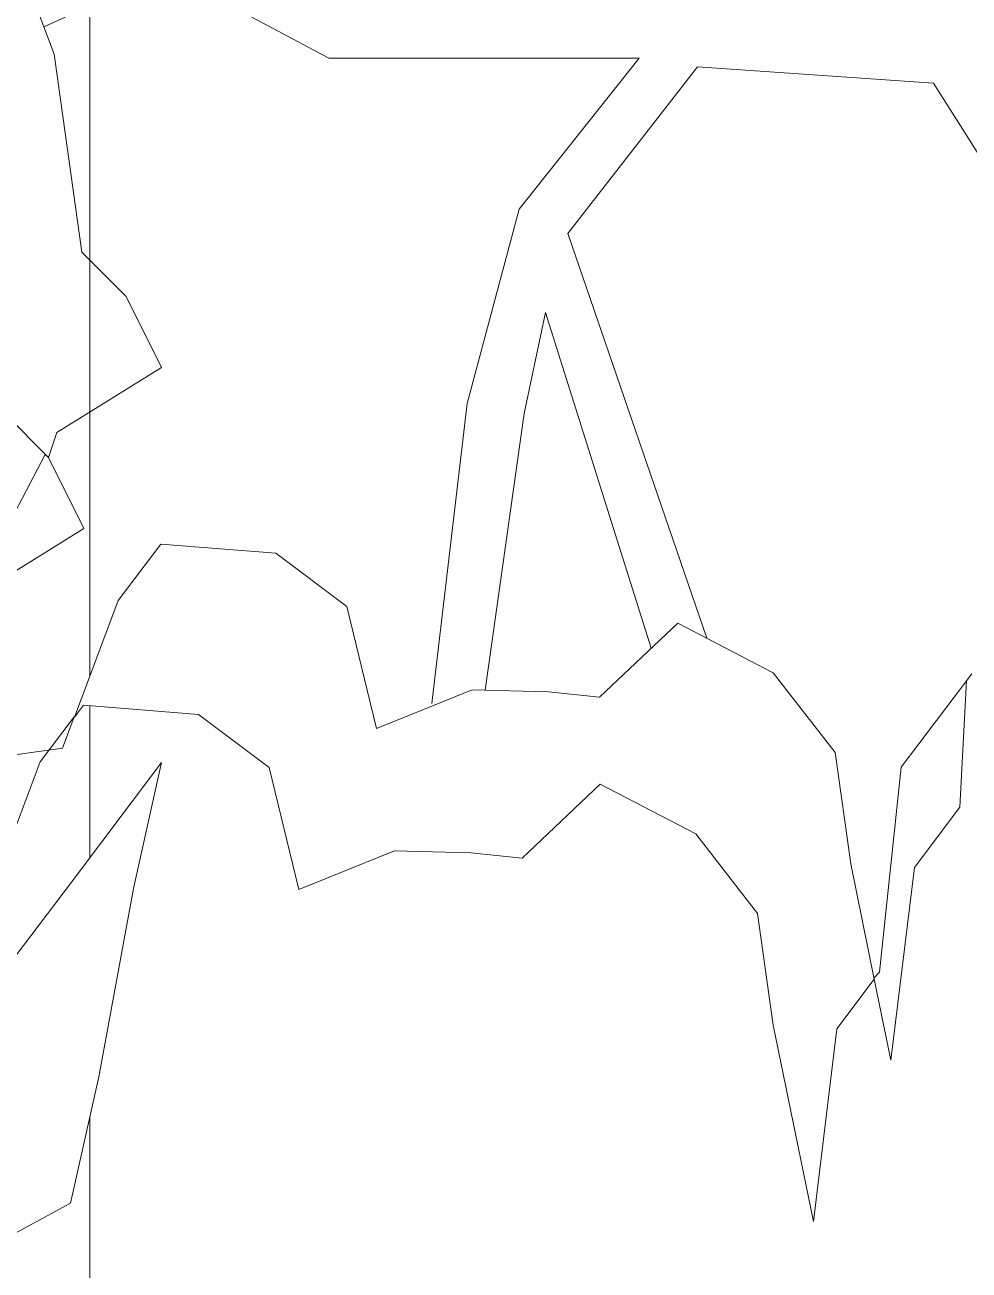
# Model space of a CAD drawing. Header units: metres. Extents: x 3856 to 4207, y -1118 to -691.
# Drawn here: x 3995.457 to 3996.91, y -966.079 to -964.162 of the extents above; entities that cross this region are included whole.
import ezdxf

# ---------------------------------------------------------------- set-up
doc = ezdxf.new("R2010")
doc.units = ezdxf.units.M
doc.layers.add('Planting', color=7, linetype='Continuous', lineweight=9)
doc.layers.add('ROA-E00-URB-A101-MASTER_PLAN cambio estaciomientos_dwg', color=7, linetype='Continuous', lineweight=9, true_color=0x767676)
doc.layers.add('Tallo', color=7, linetype='Continuous', lineweight=9, true_color=0x887568)

# ---------------------------------------------------------------- blocks, each defined once
blk = doc.blocks.new('M_RPC Árbol - Caducifolio - Chopo de Lombardía - 12_2 metros-V104-IMPLANTACIÓN - KIT COMERCIAL')
at = {"layer": 'Planting'}
for p, q in [((-1.055, -0.0697), (-1.1173, 0.0965)), ((-1.0122, -0.3747), (-1.055, -0.0697)), ((-0.9442, -0.4429), (-1.0122, -0.3747)), ((-0.8899, -0.5519), (-0.9442, -0.4429)), ((-1.051, -0.6523), (-0.8899, -0.5519)), ((-1.1316, -0.6226), (-1.0636, -0.6908)), ((-1.0636, -0.6908), (-1.051, -0.6523)), ((-1.0686, -0.6858), (-1.1277, -0.7991)), ((-1.0636, -0.6908), (-1.0686, -0.6858)), ((-1.0093, -0.7998), (-1.0636, -0.6908)), ((-1.1644, -0.8964), (-1.0093, -0.7998)), ((-0.8906, -0.8241), (-0.9562, -0.911)), ((-0.7135, -0.8381), (-0.8906, -0.8241)), ((-0.6046, -0.9199), (-0.7135, -0.8381)), ((-0.9562, -0.911), (-1.0238, -1.0903)), ((-0.5587, -1.1079), (-0.6046, -0.9199)), ((-0.0949, -0.9455), (-0.2152, -1.0596)), ((0.0521, -1.022), (-0.0949, -0.9455)), ((0.1472, -1.1447), (0.0521, -1.022)), ((0.3575, -1.0236), (0.2491, -1.1672)), ((0.3394, -1.2291), (0.3496, -1.034)), ((-0.4114, -1.0483), (-0.5587, -1.1079)), ((-0.2942, -1.0512), (-0.4114, -1.0483)), ((-0.2152, -1.0596), (-0.2942, -1.0512)), ((-1.0238, -1.0903), (-1.01, -1.072)), ((-1.01, -1.072), (-0.8329, -1.086)), ((-1.0764, -1.1591), (-1.0241, -1.0898)), ((-1.0241, -1.0898), (-1.0423, -1.1381)), ((-0.8329, -1.086), (-0.724, -1.1679)), ((-1.0423, -1.1381), (-1.2934, -1.1734)), ((0.1713, -1.3162), (0.1472, -1.1447)), ((-1.1611, -1.3839), (-1.0764, -1.1591)), ((-0.8895, -1.1599), (-1.0284, -1.3441)), ((-0.9328, -1.3542), (-0.8895, -1.1599)), ((-0.724, -1.1679), (-0.6782, -1.3558)), ((0.2491, -1.1672), (0.2156, -1.4829)), ((-0.3346, -1.3075), (-0.2143, -1.1934)), ((-0.2143, -1.1934), (-0.0673, -1.27)), ((0.2694, -1.3219), (0.3394, -1.2291)), ((-0.0673, -1.27), (0.0278, -1.3927)), ((-0.6782, -1.3558), (-0.5308, -1.2962)), ((-0.5308, -1.2962), (-0.4136, -1.2992)), ((-0.4136, -1.2992), (-0.3346, -1.3075)), ((0.2076, -1.4935), (0.1713, -1.3162)), ((0.2332, -1.6185), (0.2694, -1.3219)), ((-1.0284, -1.3441), (-1.1277, -1.4756)), ((-0.9863, -1.6439), (-0.9328, -1.3542)), ((0.0278, -1.3927), (0.0519, -1.5642)), ((0.15, -1.5698), (0.2076, -1.4935)), ((0.2156, -1.4829), (0.2072, -1.4913)), ((0.2076, -1.4935), (0.2332, -1.6185)), ((0.0519, -1.5642), (0.1138, -1.8665)), ((0.1138, -1.8665), (0.15, -1.5698)), ((-1.0297, -1.8381), (-0.9863, -1.6439)), ((-1.2047, -1.9333), (-1.0297, -1.8381))]:
    blk.add_line(p, q, dxfattribs=at)
blk.add_arc((-0.0275, 0.0085), 3.3603, 180, 360, dxfattribs=at)
at = {"layer": 'Tallo'}
for p, q in [((-1.0708, -0.0277), (-0.8827, 0.0575)), ((-0.8827, 0.0575), (-0.6319, -0.0758)), ((-0.6319, -0.0758), (-0.1542, -0.0758)), ((-0.1542, -0.0758), (-0.3391, -0.3082)), ((-0.2642, -0.3458), (-0.0644, -0.0892)), ((-0.0644, -0.0892), (0.2989, -0.1144)), ((0.2989, -0.1144), (0.6766, -0.7146)), ((-0.3391, -0.3082), (-0.4191, -0.6076)), ((-0.0504, -0.9686), (-0.2642, -0.3458)), ((-0.3316, -0.6231), (-0.2985, -0.4673)), ((-0.2985, -0.4673), (-0.1358, -0.9842)), ((-0.4191, -0.6076), (-0.4733, -1.0692)), ((-0.3915, -1.0488), (-0.3316, -0.6231))]:
    blk.add_line(p, q, dxfattribs=at)
blk = doc.blocks.new('ROA-E00-URB-A101-MASTER_PLAN cambio estaciomientos_dwg-7942325-IMPLANTACIÓN - KIT COMERCIAL')
at = {"lineweight": 9}
for p, q in [((962.2274, 3995.5568), (965.1644, 3995.5568)), ((965.2102, 3995.5568), (965.4437, 3995.5568)), ((965.8423, 3995.5568), (966.5591, 3995.5568))]:
    blk.add_line(p, q, dxfattribs=at)

msp = doc.modelspace()

# ---------------------------------------------------------------- block references
at = {"layer": 'Planting'}
msp.add_blockref('M_RPC Árbol - Caducifolio - Chopo de Lombardía - 12_2 metros-V104-IMPLANTACIÓN - KIT COMERCIAL', (3996.5568, -964.1374), dxfattribs=at)
at = {"layer": 'ROA-E00-URB-A101-MASTER_PLAN cambio estaciomientos_dwg', "color": 7, "rotation": 269.9999999999999}
msp.add_blockref('ROA-E00-URB-A101-MASTER_PLAN cambio estaciomientos_dwg-7942325-IMPLANTACIÓN - KIT COMERCIAL', (0, 0), dxfattribs=at)

doc.saveas('drawing.dxf')
